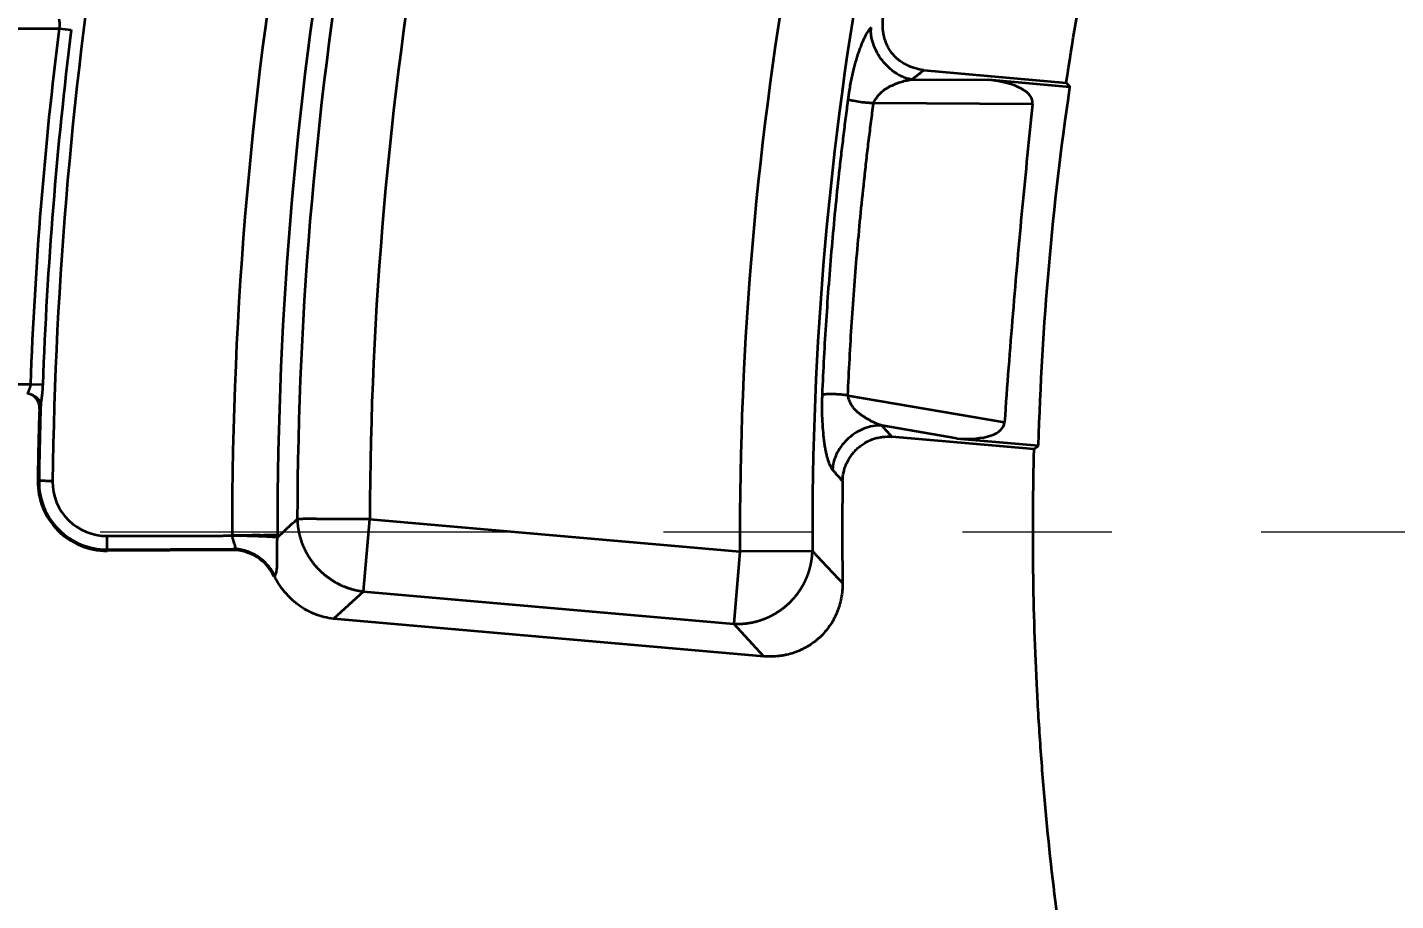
# Model space of a CAD drawing. Header units: millimetres. Extents: x -742 to 742, y -525 to 525.
# Drawn here: x -451.6 to -392.1, y 132.2 to 170.1 of the extents above; entities that cross this region are included whole.
import ezdxf

# ---------------------------------------------------------------- set-up
doc = ezdxf.new("R2010")
doc.units = ezdxf.units.MM
doc.linetypes.add('PHANTOM', pattern=[50.5, 18, -6.5, 6.5, -6.5, 6.5, -6.5])
doc.linetypes.add('点画线', pattern=[18, 12, -2, 2, -2])
doc.layers.get('0').update_dxf_attribs({"lineweight": 18})
for name, color, linetype, lineweight in [('中心线层', 1, '点画线', 18), ('尺寸线层', 3, 'Continuous', 18), ('粗实线层', 7, 'Continuous', 35)]:
    doc.layers.add(name, color=color, linetype=linetype, lineweight=lineweight)
doc.styles.add('标准', font='', dxfattribs={"width": 0.667})
doc.styles.get('标准').set_extended_font_data('宋体')
doc.dimstyles.new('标准', dxfattribs={"dimscale": 3, "dimtxt": 3.5, "dimasz": 4, "dimexe": 2, "dimexo": 0, "dimtad": 1, "dimdsep": 46, "dimtxsty": '标准', "dimblk": '_CAXARROW', "dimcen": 0, "dimdle": 6, "dimazin": 2, "dimtfac": 0.707107, "dimtdec": 3, "dimtmove": 2, "dimatfit": 3, "dimfxl": 1, "dimfrac": 2, "dimtolj": 1, "dimarcsym": 1})

# ---------------------------------------------------------------- blocks, each defined once
blk = doc.blocks.new('*X10')
at = {"layer": '尺寸线层', "color": 0, "lineweight": 18}
blk.add_line((-474.916, -11.807), (-474.916, -103.314), dxfattribs=at)
at = {"layer": '尺寸线层', "color": 0, "lineweight": 18, "insert": (-481.954, -93.015), "char_height": 10.5, "width": 41.19614, "attachment_point": 5, "rotation": 90, "line_spacing_factor": 1.15057, "style": '标准'}
blk.add_mtext('\\T1.1;-200', dxfattribs=at)
blk = doc.blocks.new('_CAXARROW')
blk.add_hatch(color=0).paths.add_polyline_path([(0, 0), (-1, 0.125), (-1, -0.125)], flags=0)

msp = doc.modelspace()

# ---------------------------------------------------------------- linework, layer by layer
at = {"layer": '中心线层', "linetype": 'PHANTOM'}
msp.add_line((-498.916, 148.193), (-50.916, 148.193), dxfattribs=at)
at = {"layer": '粗实线层'}
for p, q in [((-452.416, 170.09), (-450.207, 170.09)), ((-450.207, 170.09), (-449.678, 170.024)), ((-413.11, 167.867), (-409.781, 167.848)), ((-412.592, 168.271), (-406.398, 167.729)), ((-406.237, 167.538), (-409.781, 167.848)), ((-407.865, 166.8), (-414.784, 166.839)), ((-451.453, 154.61), (-463.216, 154.61)), ((-450.92, 154.591), (-451.453, 154.61)), ((-415.896, 154.122), (-409.083, 152.961)), ((-411.152, 152.261), (-414.426, 152.82)), ((-407.794, 151.79), (-413.987, 152.332)), ((-411.152, 152.261), (-407.603, 151.951)), ((-451.133, 150.409), (-451.08, 150.409)), ((-436.97, 145.607), (-436.696, 148.746)), ((-436.696, 148.746), (-420.591, 147.337)), ((-448.119, 147.425), (-448.122, 148.016)), ((-448.119, 147.425), (-442.615, 147.452)), ((-448.119, 147.372), (-448.119, 147.425)), ((-442.666, 147.398), (-448.119, 147.372)), ((-442.615, 147.452), (-442.666, 147.398)), ((-420.591, 147.337), (-420.865, 144.198)), ((-417.439, 147.356), (-420.591, 147.337)), ((-436.97, 145.607), (-438.267, 144.418)), ((-436.97, 145.607), (-420.865, 144.198)), ((-419.553, 142.781), (-438.267, 144.418)), ((-419.553, 142.781), (-420.865, 144.198))]:
    msp.add_line(p, q, dxfattribs=at)
for centre, radius, start, end in [((-274.912, 148.194), 167.77, 169.94347, 180.05572), ((-274.912, 148.194), 165.8, 169.94724, 180.05193), ((-274.914, 148.197), 175.588, 170.72028, 179.28562), ((-274.912, 148.194), 164.936, 170.1948, 179.8065), ((-274.912, 148.194), 161.784, 170.1948, 179.80465), ((-274.912, 148.194), 145.681, 169.66215, 180.33717), ((-274.912, 148.194), 142.53, 169.66215, 180.33717), ((-274.914, 148.197), 176.655, 172.88101, 177.91954), ((-274.914, 148.197), 176.121, 172.88101, 177.91954), ((-274.914, 148.197), 176.179, 178.19286, 179.28079), ((-274.914, 148.197), 176.233, 178.26661, 179.28079), ((-448.134, 150.372), 3, 179.28079, 270.27308), ((-448.134, 150.372), 2.946, 179.28079, 270.27308), ((-448.134, 150.372), 2.355, 179.64038, 270.27308), ((-274.912, 148.194), 141.233, 179.10486, 180.90245)]:
    msp.add_arc(centre, radius, start, end, dxfattribs=at)
for centre, major_axis, ratio, start_param, end_param in [((-410.241, 166.869), (2.38, -0.013), 0.420119, 6.226615, 7.661506), ((-411.435, 153.305), (-2.346, 0.4), 0.420143, 1.76327, 3.197762), ((-442.715, 145.367), (1.42, 1.491), 0.971364, 5.907694, 7.034412)]:
    msp.add_ellipse(centre, major_axis=major_axis, ratio=ratio, start_param=start_param, end_param=end_param, dxfattribs=at)
for points, knots in [([(-406.398, 167.729), (-406.14, 169.465), (-405.556, 172.918), (-404.48, 178.046), (-403.204, 183.122), (-401.728, 188.146), (-400.611, 191.461), (-399.871, 193.522), (-399.721, 193.934), (-399.416, 194.756), (-399.262, 195.167), (-398.792, 196.396), (-398.472, 197.212), (-397.486, 199.649), (-396.108, 202.871), (-394.602, 206.037), (-393.818, 207.606)], [0, 0, 0, 0, 5.248517, 10.497035, 15.745552, 20.99407, 26.242587, 26.242587, 27.554716, 27.554716, 28.866846, 28.866846, 31.491104, 31.491104, 36.739622, 41.988139, 41.988139, 41.988139, 41.988139]), ([(-450.214, 170.487), (-450.214, 170.484), (-450.213, 170.478), (-450.211, 170.469), (-450.209, 170.458), (-450.208, 170.447), (-450.206, 170.435), (-450.204, 170.422), (-450.202, 170.408), (-450.199, 170.386), (-450.196, 170.358), (-450.193, 170.324), (-450.19, 170.283), (-450.188, 170.239), (-450.19, 170.193), (-450.194, 170.158), (-450.199, 170.131), (-450.203, 170.109), (-450.206, 170.096), (-450.207, 170.09)], [0, 0, 0, 0, 0.0106784, 0.0221445, 0.0343988, 0.0474409, 0.0612704, 0.075886, 0.0912861, 0.1074683, 0.1459526, 0.1801502, 0.2101022, 0.2653694, 0.3072951, 0.3380641, 0.3638206, 0.3844874, 0.3999393, 0.3999393, 0.3999393, 0.3999393]), ([(-412.592, 168.271), (-412.727, 168.289), (-412.859, 168.316), (-413.022, 168.365), (-413.054, 168.376), (-413.117, 168.398), (-413.212, 168.433), (-413.303, 168.475), (-413.422, 168.537), (-413.48, 168.571), (-413.565, 168.626), (-413.593, 168.645), (-413.634, 168.675), (-413.647, 168.685), (-413.674, 168.706), (-413.793, 168.801), (-413.899, 168.908), (-414.022, 169.067), (-414.06, 169.122), (-414.105, 169.194), (-414.114, 169.209), (-414.13, 169.238), (-414.155, 169.283), (-414.178, 169.328), (-414.25, 169.48), (-414.294, 169.607), (-414.333, 169.772), (-414.34, 169.806), (-414.352, 169.872), (-414.368, 169.972), (-414.377, 170.073), (-414.383, 170.207), (-414.383, 170.275), (-414.379, 170.376), (-414.377, 170.41), (-414.372, 170.478), (-414.369, 170.511), (-414.365, 170.545)], [0, 0, 0, 0, 0.404429, 0.404429, 0.505537, 0.505537, 0.606644, 0.808858, 0.808858, 1.011073, 1.011073, 1.11218, 1.11218, 1.162734, 1.162734, 1.213288, 1.617717, 1.617717, 1.819931, 1.819931, 1.870485, 1.870485, 1.921039, 2.022146, 2.022146, 2.426575, 2.426575, 2.527683, 2.527683, 2.62879, 2.831005, 2.831005, 3.033219, 3.033219, 3.134326, 3.134326, 3.235434, 3.235434, 3.235434, 3.235434]), ([(-414.884, 170.134), (-414.895, 170.123), (-414.917, 170.098), (-414.962, 170.044), (-415.043, 169.933), (-415.16, 169.731), (-415.279, 169.473), (-415.373, 169.235), (-415.442, 169.042), (-415.51, 168.834), (-415.597, 168.538), (-415.68, 168.215), (-415.755, 167.868), (-415.808, 167.592), (-415.848, 167.349), (-415.873, 167.17), (-415.887, 167.065), (-415.894, 167.012), (-415.898, 166.985)], [0, 0, 0, 0, 0.10451, 0.209021, 0.418042, 0.836084, 1.254126, 1.463147, 1.672167, 1.881188, 2.090209, 2.508251, 2.717272, 2.926293, 3.135314, 3.239824, 3.29208, 3.344335, 3.344335, 3.344335, 3.344335]), ([(-413.11, 167.867), (-413.117, 167.868), (-413.132, 167.869), (-413.162, 167.874), (-413.198, 167.88), (-413.243, 167.89), (-413.302, 167.904), (-413.375, 167.925), (-413.492, 167.968), (-413.636, 168.034), (-413.86, 168.166), (-414.124, 168.375), (-414.404, 168.682), (-414.634, 169.027), (-414.774, 169.334), (-414.848, 169.583), (-414.884, 169.77), (-414.895, 169.924), (-414.893, 170.045), (-414.888, 170.104), (-414.884, 170.134)], [0, 0, 0, 0, 0.024432, 0.048863, 0.097726, 0.146589, 0.195452, 0.293178, 0.390904, 0.586356, 0.781808, 1.172712, 1.563616, 1.95452, 2.345424, 2.540876, 2.736329, 2.931781, 3.029507, 3.127233, 3.127233, 3.127233, 3.127233]), ([(-414.784, 166.839), (-414.778, 166.852), (-414.766, 166.876), (-414.742, 166.923), (-414.699, 167.002), (-414.632, 167.104), (-414.545, 167.212), (-414.422, 167.338), (-414.288, 167.441), (-414.145, 167.527), (-414.034, 167.586), (-413.92, 167.639), (-413.765, 167.704), (-413.567, 167.773), (-413.372, 167.823), (-413.239, 167.849), (-413.164, 167.86), (-413.128, 167.865), (-413.11, 167.867)], [0, 0, 0, 0, 0.03204, 0.06408, 0.12816, 0.25632, 0.384479, 0.512639, 0.768959, 0.897119, 1.025279, 1.153438, 1.281598, 1.537918, 1.794237, 1.922397, 1.986477, 2.050557, 2.050557, 2.050557, 2.050557]), ([(-412.592, 168.271), (-412.603, 168.263), (-412.624, 168.246), (-412.667, 168.212), (-412.743, 168.153), (-412.829, 168.086), (-412.916, 168.018), (-412.969, 167.976), (-413.013, 167.943), (-413.045, 167.917), (-413.072, 167.896), (-413.091, 167.881), (-413.102, 167.873), (-413.107, 167.869), (-413.11, 167.867)], [0, 0, 0, 0, 0.0410668, 0.0821337, 0.1642673, 0.3285346, 0.4106683, 0.492802, 0.5338688, 0.5749356, 0.6160024, 0.6365359, 0.6468026, 0.6570693, 0.6570693, 0.6570693, 0.6570693]), ([(-415.898, 166.985), (-415.906, 166.919), (-415.924, 166.786), (-415.959, 166.52), (-416.019, 166.055), (-416.101, 165.39), (-416.196, 164.591), (-416.316, 163.526), (-416.456, 162.192), (-416.655, 160.057), (-416.858, 157.383), (-416.973, 155.242), (-417.018, 154.171)], [0, 0, 0, 0, 0.201052, 0.402104, 0.804209, 1.608418, 2.412627, 3.216836, 4.825253, 6.433671, 9.650507, 12.867343, 12.867343, 12.867343, 12.867343]), ([(-414.784, 166.839), (-414.854, 166.84), (-414.992, 166.845), (-415.248, 166.866), (-415.526, 166.908), (-415.777, 166.961), (-415.871, 166.982), (-415.898, 166.985)], [0, 0, 0, 0, 0.140698, 0.281396, 0.562792, 0.844188, 1.125584, 1.125584, 1.125584, 1.125584]), ([(-415.896, 154.122), (-415.851, 155.185), (-415.737, 157.31), (-415.534, 159.963), (-415.336, 162.083), (-415.198, 163.406), (-415.079, 164.464), (-414.985, 165.256), (-414.903, 165.916), (-414.844, 166.378), (-414.81, 166.642), (-414.792, 166.773), (-414.784, 166.839)], [0, 0, 0, 0, 3.192637, 6.385274, 7.981593, 9.577911, 10.376071, 11.17423, 11.972389, 12.371469, 12.571009, 12.770548, 12.770548, 12.770548, 12.770548]), ([(-451.453, 154.61), (-451.453, 154.607), (-451.454, 154.598), (-451.456, 154.584), (-451.458, 154.568), (-451.461, 154.55), (-451.465, 154.529), (-451.47, 154.505), (-451.478, 154.475), (-451.488, 154.441), (-451.503, 154.4), (-451.522, 154.354), (-451.54, 154.314), (-451.553, 154.283), (-451.563, 154.262), (-451.572, 154.244), (-451.58, 154.228), (-451.585, 154.218), (-451.587, 154.214)], [0, 0, 0, 0, 0.0106347, 0.0234656, 0.0385024, 0.0557633, 0.0752763, 0.0970774, 0.1267539, 0.1609412, 0.1997279, 0.2530569, 0.3081886, 0.3355014, 0.3604922, 0.3831536, 0.4034923, 0.4215251, 0.4215251, 0.4215251, 0.4215251]), ([(-451.587, 154.214), (-451.563, 154.214), (-451.527, 154.21), (-451.492, 154.202), (-451.469, 154.196), (-451.457, 154.192), (-451.423, 154.179), (-451.402, 154.168), (-451.36, 154.144), (-451.34, 154.13), (-451.321, 154.115)], [0, 0, 0, 0, 0.072258, 0.108387, 0.108387, 0.144516, 0.144516, 0.2167739, 0.2167739, 0.2890319, 0.2890319, 0.2890319, 0.2890319]), ([(-450.92, 154.591), (-450.92, 154.583), (-450.921, 154.568), (-450.922, 154.544), (-450.923, 154.521), (-450.924, 154.498), (-450.926, 154.475), (-450.927, 154.452), (-450.929, 154.429), (-450.93, 154.406), (-450.932, 154.384), (-450.934, 154.362), (-450.935, 154.339), (-450.937, 154.317), (-450.939, 154.295), (-450.941, 154.274), (-450.944, 154.252), (-450.946, 154.23), (-450.948, 154.209), (-450.95, 154.188), (-450.953, 154.167), (-450.955, 154.146), (-450.958, 154.125), (-450.96, 154.104), (-450.963, 154.083), (-450.965, 154.063), (-450.968, 154.043), (-450.971, 154.022), (-450.973, 154.002), (-450.976, 153.982), (-450.979, 153.963), (-450.981, 153.943), (-450.984, 153.923), (-450.987, 153.904), (-450.989, 153.885), (-450.992, 153.865), (-450.994, 153.846), (-450.997, 153.828), (-450.999, 153.809), (-451.001, 153.79), (-451.004, 153.772), (-451.005, 153.759), (-451.006, 153.753)], [0, 0, 0, 0, 0.0229153, 0.0457061, 0.0683743, 0.0909222, 0.1133518, 0.1356652, 0.1578647, 0.1799524, 0.2019305, 0.2238014, 0.2455674, 0.2672308, 0.2887939, 0.3102592, 0.3316292, 0.3529062, 0.3740928, 0.3951916, 0.416205, 0.4371358, 0.4579864, 0.4787596, 0.4994581, 0.5200846, 0.5406417, 0.5611324, 0.5815593, 0.6019253, 0.6222333, 0.6424861, 0.6626866, 0.6828377, 0.7029423, 0.7230034, 0.7430241, 0.7630072, 0.7829557, 0.8028728, 0.8227614, 0.8426245, 0.8426245, 0.8426245, 0.8426245]), ([(-417.018, 154.171), (-417.019, 154.157), (-417.02, 154.131), (-417.022, 154.078), (-417.025, 153.986), (-417.028, 153.858), (-417.031, 153.709), (-417.031, 153.514), (-417.027, 153.281), (-417.012, 152.922), (-416.988, 152.577), (-416.954, 152.257), (-416.93, 152.068), (-416.908, 151.925), (-416.885, 151.788), (-416.854, 151.628), (-416.812, 151.457), (-416.753, 151.256), (-416.688, 151.095), (-416.628, 150.985), (-416.597, 150.938), (-416.58, 150.913), (-416.571, 150.901), (-416.567, 150.895)], [0, 0, 0, 0, 0.026145, 0.05229, 0.10458, 0.20916, 0.31374, 0.41832, 0.62748, 0.836641, 1.254961, 1.464121, 1.673281, 1.777861, 1.882441, 2.091601, 2.300762, 2.509922, 2.928242, 3.137402, 3.241982, 3.294272, 3.346562, 3.346562, 3.346562, 3.346562]), ([(-415.896, 154.122), (-415.9, 154.122), (-415.909, 154.124), (-415.926, 154.127), (-415.957, 154.132), (-416, 154.138), (-416.051, 154.145), (-416.118, 154.153), (-416.2, 154.162), (-416.326, 154.172), (-416.473, 154.179), (-416.631, 154.181), (-416.768, 154.179), (-416.88, 154.174), (-416.952, 154.171), (-416.995, 154.17), (-417.011, 154.17), (-417.018, 154.171)], [0, 0, 0, 0, 0.008795, 0.01759, 0.035179, 0.070359, 0.105538, 0.140718, 0.211077, 0.281436, 0.422154, 0.562871, 0.703589, 0.844307, 0.985025, 1.055384, 1.125743, 1.125743, 1.125743, 1.125743]), ([(-451.006, 153.753), (-451.006, 153.755), (-451.007, 153.76), (-451.008, 153.768), (-451.011, 153.783), (-451.017, 153.805), (-451.026, 153.831), (-451.048, 153.882), (-451.086, 153.94), (-451.147, 154.002), (-451.191, 154.037), (-451.229, 154.064), (-451.259, 154.082), (-451.284, 154.096), (-451.303, 154.106), (-451.313, 154.111), (-451.319, 154.113), (-451.321, 154.115)], [0, 0, 0, 0, 0.0078061, 0.0156122, 0.0312244, 0.0624489, 0.0936733, 0.1248978, 0.2497956, 0.3122444, 0.3746933, 0.4059178, 0.4371422, 0.4683667, 0.4839789, 0.491785, 0.4995911, 0.4995911, 0.4995911, 0.4995911]), ([(-451.321, 154.115), (-451.279, 154.079), (-451.241, 154.039), (-451.2, 153.984), (-451.192, 153.973), (-451.177, 153.949), (-451.17, 153.938), (-451.149, 153.902), (-451.137, 153.877), (-451.115, 153.826), (-451.106, 153.801), (-451.094, 153.761), (-451.09, 153.748), (-451.084, 153.721), (-451.081, 153.707), (-451.069, 153.639), (-451.065, 153.584), (-451.067, 153.528)], [0, 0, 0, 0, 0.1655122, 0.1655122, 0.2068902, 0.2068902, 0.2482682, 0.2482682, 0.3310243, 0.3310243, 0.4137804, 0.4137804, 0.4551584, 0.4551584, 0.4965365, 0.4965365, 0.6620486, 0.6620486, 0.6620486, 0.6620486]), ([(-451.006, 153.753), (-451.006, 153.752), (-451.007, 153.749), (-451.008, 153.743), (-451.01, 153.734), (-451.013, 153.72), (-451.017, 153.704), (-451.024, 153.672), (-451.032, 153.637), (-451.043, 153.601), (-451.049, 153.579), (-451.054, 153.563), (-451.058, 153.551), (-451.062, 153.541), (-451.064, 153.535), (-451.065, 153.531), (-451.066, 153.529), (-451.067, 153.528)], [0, 0, 0, 0, 0.0036449, 0.0072898, 0.0145796, 0.0291592, 0.0437388, 0.0583184, 0.1166367, 0.1457959, 0.1749551, 0.1895347, 0.2041143, 0.2186939, 0.2259837, 0.2296286, 0.2332735, 0.2332735, 0.2332735, 0.2332735]), ([(-414.426, 152.82), (-414.435, 152.822), (-414.452, 152.828), (-414.489, 152.839), (-414.552, 152.861), (-414.68, 152.911), (-414.829, 152.98), (-414.976, 153.06), (-415.085, 153.124), (-415.174, 153.181), (-415.244, 153.228), (-415.312, 153.276), (-415.396, 153.338), (-415.523, 153.444), (-415.638, 153.563), (-415.737, 153.706), (-415.791, 153.807), (-415.829, 153.895), (-415.854, 153.966), (-415.873, 154.028), (-415.885, 154.074), (-415.891, 154.101), (-415.894, 154.115), (-415.896, 154.122)], [0, 0, 0, 0, 0.032121, 0.064242, 0.128484, 0.256968, 0.513935, 0.642419, 0.770903, 0.899387, 0.963629, 1.027871, 1.156355, 1.284839, 1.541806, 1.67029, 1.798774, 1.863016, 1.927258, 1.9915, 2.023621, 2.039681, 2.055742, 2.055742, 2.055742, 2.055742]), ([(-416.128, 150.401), (-416.123, 150.536), (-416.107, 150.67), (-416.063, 150.866), (-416.045, 150.931), (-416.013, 151.027), (-416.002, 151.059), (-415.977, 151.122), (-415.964, 151.153), (-415.895, 151.307), (-415.827, 151.422), (-415.727, 151.557), (-415.696, 151.597), (-415.664, 151.635), (-415.642, 151.661), (-415.63, 151.674), (-415.573, 151.736), (-415.478, 151.831), (-415.322, 151.959), (-415.21, 152.034), (-415.137, 152.077), (-415.122, 152.085), (-415.092, 152.102), (-415.048, 152.126), (-414.942, 152.178), (-414.849, 152.215), (-414.722, 152.257), (-414.657, 152.275), (-414.559, 152.297), (-414.525, 152.303), (-414.458, 152.314), (-414.425, 152.319), (-414.257, 152.339), (-414.122, 152.341), (-413.987, 152.332)], [0, 0, 0, 0, 0.403847, 0.403847, 0.60577, 0.60577, 0.706732, 0.706732, 0.807694, 0.807694, 1.21154, 1.21154, 1.312502, 1.362983, 1.362983, 1.413464, 1.413464, 1.615387, 1.81731, 2.019234, 2.019234, 2.069715, 2.069715, 2.120196, 2.221157, 2.423081, 2.423081, 2.625004, 2.625004, 2.725966, 2.725966, 2.826927, 2.826927, 3.230774, 3.230774, 3.230774, 3.230774]), ([(-402.341, 110.33), (-402.84, 112.012), (-403.771, 115.389), (-404.963, 120.491), (-405.952, 125.632), (-406.738, 130.809), (-407.127, 134.286), (-407.327, 136.467), (-407.365, 136.903), (-407.437, 137.777), (-407.47, 138.215), (-407.565, 139.527), (-407.619, 140.402), (-407.755, 143.028), (-407.868, 146.53), (-407.842, 150.036), (-407.794, 151.79)], [0, 0, 0, 0, 5.248868, 10.497736, 15.746604, 20.995471, 26.244339, 26.244339, 27.556556, 27.556556, 28.868773, 28.868773, 31.493207, 31.493207, 36.742075, 41.990943, 41.990943, 41.990943, 41.990943]), ([(-450.489, 150.387), (-450.493, 150.387), (-450.502, 150.388), (-450.514, 150.389), (-450.526, 150.39), (-450.539, 150.391), (-450.551, 150.392), (-450.563, 150.393), (-450.574, 150.394), (-450.586, 150.394), (-450.598, 150.395), (-450.609, 150.396), (-450.62, 150.397), (-450.631, 150.398), (-450.642, 150.398), (-450.653, 150.399), (-450.663, 150.4), (-450.674, 150.401), (-450.684, 150.401), (-450.705, 150.402), (-450.738, 150.404), (-450.783, 150.406), (-450.83, 150.407), (-450.878, 150.407), (-450.926, 150.408), (-450.971, 150.408), (-451.003, 150.408), (-451.03, 150.408), (-451.049, 150.408), (-451.063, 150.408), (-451.071, 150.409), (-451.076, 150.409), (-451.079, 150.409), (-451.08, 150.409)], [0, 0, 0, 0, 0.0089058, 0.017732, 0.0264785, 0.0351453, 0.0437325, 0.05224, 0.0606678, 0.069016, 0.0772846, 0.0854736, 0.093583, 0.1016129, 0.1095632, 0.117434, 0.1252253, 0.1329372, 0.1405697, 0.1481229, 0.1807556, 0.216257, 0.2546319, 0.2958838, 0.3451132, 0.3943428, 0.4435727, 0.4662106, 0.517439, 0.5416784, 0.5620733, 0.5786232, 0.5913277, 0.5913277, 0.5913277, 0.5913277]), ([(-436.696, 148.746), (-436.705, 148.746), (-436.723, 148.746), (-436.751, 148.746), (-436.779, 148.746), (-436.807, 148.746), (-436.835, 148.746), (-436.863, 148.746), (-436.891, 148.746), (-436.919, 148.746), (-436.947, 148.747), (-436.971, 148.747), (-437.004, 148.747), (-437.056, 148.747), (-437.142, 148.747), (-437.273, 148.748), (-437.435, 148.749), (-437.615, 148.749), (-437.878, 148.75), (-438.189, 148.751), (-438.507, 148.752), (-438.762, 148.753), (-438.971, 148.754), (-439.15, 148.755), (-439.286, 148.755), (-439.388, 148.756), (-439.451, 148.756), (-439.5, 148.755), (-439.551, 148.755), (-439.625, 148.754), (-439.685, 148.753), (-439.726, 148.753), (-439.748, 148.752), (-439.768, 148.752), (-439.785, 148.752), (-439.801, 148.752), (-439.815, 148.751), (-439.827, 148.751), (-439.837, 148.751), (-439.844, 148.751), (-439.847, 148.751)], [0, 0, 0, 0, 0.019732, 0.039458, 0.059178, 0.078891, 0.098599, 0.1183, 0.137995, 0.157684, 0.177367, 0.197044, 0.209532, 0.246536, 0.308056, 0.394089, 0.526308, 0.657648, 0.788108, 1.113711, 1.376286, 1.575782, 1.792796, 1.980108, 2.13771, 2.265595, 2.363759, 2.395818, 2.472144, 2.592729, 2.757561, 2.808868, 2.858285, 2.905812, 2.951449, 2.995194, 3.03705, 3.077015, 3.11509, 3.151275, 3.151275, 3.151275, 3.151275]), ([(-439.847, 148.751), (-439.847, 148.75), (-439.846, 148.731), (-439.845, 148.695), (-439.842, 148.643), (-439.839, 148.592), (-439.834, 148.541), (-439.829, 148.49), (-439.823, 148.439), (-439.817, 148.388), (-439.809, 148.338), (-439.801, 148.287), (-439.792, 148.237), (-439.782, 148.187), (-439.771, 148.137), (-439.76, 148.087), (-439.747, 148.037), (-439.734, 147.988), (-439.72, 147.939), (-439.706, 147.89), (-439.69, 147.841), (-439.674, 147.793), (-439.657, 147.745), (-439.64, 147.697), (-439.621, 147.649), (-439.602, 147.602), (-439.583, 147.555), (-439.562, 147.509), (-439.541, 147.462), (-439.519, 147.417), (-439.496, 147.371), (-439.473, 147.326), (-439.449, 147.281), (-439.424, 147.237), (-439.398, 147.193), (-439.372, 147.149), (-439.345, 147.106), (-439.318, 147.063), (-439.29, 147.021), (-439.261, 146.979), (-439.232, 146.938), (-439.202, 146.897), (-439.171, 146.856), (-439.14, 146.816), (-439.108, 146.777), (-439.075, 146.738), (-439.042, 146.699), (-439.008, 146.661), (-438.974, 146.624), (-438.939, 146.587), (-438.904, 146.551), (-438.868, 146.515), (-438.831, 146.48), (-438.794, 146.445), (-438.757, 146.411), (-438.718, 146.377), (-438.68, 146.344), (-438.641, 146.312), (-438.601, 146.28), (-438.561, 146.249), (-438.52, 146.219), (-438.479, 146.189), (-438.437, 146.16), (-438.395, 146.131), (-438.353, 146.103), (-438.31, 146.076), (-438.266, 146.049), (-438.223, 146.024), (-438.178, 145.998), (-438.134, 145.974), (-438.089, 145.95), (-438.043, 145.927), (-437.998, 145.904), (-437.952, 145.883), (-437.905, 145.862), (-437.858, 145.841), (-437.811, 145.822), (-437.764, 145.803), (-437.716, 145.785), (-437.668, 145.767), (-437.62, 145.751), (-437.571, 145.735), (-437.522, 145.72), (-437.473, 145.706), (-437.423, 145.692), (-437.374, 145.68), (-437.324, 145.668), (-437.274, 145.656), (-437.224, 145.646), (-437.173, 145.637), (-437.123, 145.628), (-437.072, 145.62), (-437.021, 145.613), (-436.987, 145.609), (-436.97, 145.607)], [0, 0, 0, 0, 0.005437, 0.057199, 0.108911, 0.160574, 0.212189, 0.263757, 0.315278, 0.366753, 0.418183, 0.46957, 0.520914, 0.572215, 0.623476, 0.674697, 0.725879, 0.777023, 0.82813, 0.879201, 0.930238, 0.981241, 1.032211, 1.08315, 1.134059, 1.184938, 1.23579, 1.286615, 1.337414, 1.388189, 1.43894, 1.48967, 1.540379, 1.591069, 1.64174, 1.692395, 1.743033, 1.793657, 1.844268, 1.894868, 1.945456, 1.996036, 2.046607, 2.097171, 2.147731, 2.198286, 2.248838, 2.299389, 2.34994, 2.400491, 2.451046, 2.501604, 2.552167, 2.602736, 2.653313, 2.7039, 2.754496, 2.805104, 2.855725, 2.90636, 2.95701, 3.007677, 3.058362, 3.109066, 3.159791, 3.210537, 3.261306, 3.312099, 3.362918, 3.413763, 3.464636, 3.515537, 3.566469, 3.617432, 3.668427, 3.719456, 3.77052, 3.821619, 3.872754, 3.923928, 3.97514, 4.026393, 4.077686, 4.129021, 4.180399, 4.23182, 4.283287, 4.334799, 4.386357, 4.437964, 4.489618, 4.541321, 4.593075, 4.644879, 4.644879, 4.644879, 4.644879]), ([(-440.712, 148.044), (-440.714, 148.044), (-440.716, 148.044), (-440.72, 148.044), (-440.725, 148.044), (-440.729, 148.044), (-440.734, 148.044), (-440.74, 148.044), (-440.745, 148.044), (-440.751, 148.044), (-440.757, 148.044), (-440.763, 148.044), (-440.77, 148.044), (-440.776, 148.044), (-440.783, 148.044), (-440.791, 148.044), (-440.798, 148.044), (-440.806, 148.044), (-440.814, 148.044), (-440.823, 148.044), (-440.832, 148.044), (-440.841, 148.044), (-440.85, 148.044), (-440.859, 148.044), (-440.869, 148.044), (-440.879, 148.044), (-440.89, 148.044), (-440.9, 148.044), (-440.911, 148.044), (-440.922, 148.044), (-440.934, 148.044), (-440.946, 148.044), (-440.958, 148.044), (-440.97, 148.044), (-440.983, 148.044), (-440.995, 148.044), (-441.009, 148.044), (-441.022, 148.044), (-441.036, 148.044), (-441.05, 148.044), (-441.064, 148.044), (-441.078, 148.044), (-441.093, 148.044), (-441.108, 148.044), (-441.123, 148.044), (-441.139, 148.044), (-441.154, 148.044), (-441.17, 148.044), (-441.187, 148.044), (-441.203, 148.044), (-441.22, 148.044), (-441.237, 148.044), (-441.254, 148.044), (-441.271, 148.044), (-441.289, 148.044), (-441.307, 148.044), (-441.325, 148.044), (-441.343, 148.043), (-441.361, 148.043), (-441.388, 148.043), (-441.439, 148.044), (-441.514, 148.044), (-441.594, 148.044), (-441.674, 148.044), (-441.751, 148.044), (-441.835, 148.044), (-441.911, 148.043), (-441.972, 148.043), (-442.021, 148.043), (-442.059, 148.042), (-442.098, 148.042), (-442.138, 148.041), (-442.178, 148.041), (-442.218, 148.04), (-442.259, 148.04), (-442.3, 148.039), (-442.342, 148.038), (-442.384, 148.037), (-442.426, 148.037), (-442.468, 148.036), (-442.511, 148.035), (-442.553, 148.034), (-442.596, 148.033), (-442.639, 148.032), (-442.668, 148.032), (-442.682, 148.031)], [0, 0, 0, 0, 0.015437, 0.030934, 0.046492, 0.062109, 0.077785, 0.093519, 0.10931, 0.125159, 0.141064, 0.157024, 0.173039, 0.189108, 0.20523, 0.221405, 0.237631, 0.253908, 0.270235, 0.286611, 0.303035, 0.319506, 0.336024, 0.352587, 0.369195, 0.385846, 0.402539, 0.419274, 0.436049, 0.452864, 0.469717, 0.486608, 0.503534, 0.520496, 0.537491, 0.55452, 0.57158, 0.58867, 0.60579, 0.622938, 0.640113, 0.657313, 0.674539, 0.691787, 0.709057, 0.726348, 0.743659, 0.760988, 0.778334, 0.795695, 0.813071, 0.83046, 0.84786, 0.865271, 0.882691, 0.900119, 0.917554, 0.934993, 0.952437, 0.969882, 1.009633, 1.092475, 1.168591, 1.216184, 1.289642, 1.355674, 1.414328, 1.465682, 1.494271, 1.523041, 1.551982, 1.581087, 1.610345, 1.639749, 1.669288, 1.698954, 1.728736, 1.758625, 1.788611, 1.818683, 1.848833, 1.87905, 1.909323, 1.939643, 1.97, 1.97, 1.97, 1.97]), ([(-440.711, 147.949), (-440.716, 147.95), (-440.728, 147.952), (-440.756, 147.956), (-440.82, 147.963), (-440.949, 147.973), (-441.154, 147.984), (-441.489, 147.998), (-441.894, 148.01), (-442.282, 148.021), (-442.481, 148.026), (-442.596, 148.029), (-442.653, 148.03), (-442.682, 148.031)], [0, 0, 0, 0, 0.061659, 0.123319, 0.246638, 0.493276, 0.739913, 0.986551, 1.479827, 1.726465, 1.849784, 1.911443, 1.973102, 1.973102, 1.973102, 1.973102]), ([(-442.682, 148.031), (-442.681, 148.012), (-442.678, 147.973), (-442.665, 147.898), (-442.641, 147.811), (-442.609, 147.721), (-442.577, 147.641), (-442.554, 147.572), (-442.548, 147.516), (-442.559, 147.481), (-442.585, 147.461), (-442.604, 147.455), (-442.615, 147.452)], [0, 0, 0, 0, 0.0394821, 0.0789638, 0.1579274, 0.236891, 0.3158546, 0.3948182, 0.4737818, 0.5527453, 0.5922271, 0.6317089, 0.6317089, 0.6317089, 0.6317089]), ([(-440.827, 146.284), (-440.817, 146.295), (-440.798, 146.32), (-440.767, 146.379), (-440.741, 146.473), (-440.724, 146.619), (-440.717, 146.802), (-440.716, 147.024), (-440.718, 147.286), (-440.719, 147.54), (-440.716, 147.766), (-440.713, 147.887), (-440.711, 147.949)], [0, 0, 0, 0, 0.105392, 0.210784, 0.421569, 0.632353, 0.843138, 1.053922, 1.264707, 1.475491, 1.580884, 1.686276, 1.686276, 1.686276, 1.686276]), ([(-440.827, 146.284), (-440.867, 146.368), (-440.913, 146.45), (-441.016, 146.607), (-441.073, 146.682), (-441.197, 146.824), (-441.263, 146.89), (-441.405, 147.013), (-441.48, 147.07), (-441.637, 147.173), (-441.72, 147.219), (-441.889, 147.299), (-441.976, 147.333), (-442.155, 147.389), (-442.246, 147.41), (-442.429, 147.441), (-442.522, 147.449), (-442.615, 147.452)], [0, 0, 0, 0, 0.280779, 0.280779, 0.561557, 0.561557, 0.842336, 0.842336, 1.123114, 1.123114, 1.403893, 1.403893, 1.684671, 1.684671, 1.96545, 1.96545, 2.246229, 2.246229, 2.246229, 2.246229]), ([(-420.865, 144.198), (-420.856, 144.197), (-420.837, 144.196), (-420.808, 144.195), (-420.78, 144.194), (-420.751, 144.194), (-420.723, 144.193), (-420.694, 144.193), (-420.666, 144.193), (-420.638, 144.194), (-420.609, 144.194), (-420.581, 144.195), (-420.552, 144.197), (-420.524, 144.198), (-420.496, 144.2), (-420.467, 144.202), (-420.439, 144.204), (-420.411, 144.206), (-420.382, 144.209), (-420.354, 144.212), (-420.326, 144.215), (-420.298, 144.219), (-420.27, 144.222), (-420.242, 144.226), (-420.214, 144.23), (-420.186, 144.235), (-420.158, 144.239), (-420.13, 144.244), (-420.102, 144.249), (-420.074, 144.255), (-420.047, 144.26), (-420.019, 144.266), (-419.992, 144.272), (-419.964, 144.279), (-419.937, 144.285), (-419.909, 144.292), (-419.882, 144.299), (-419.855, 144.307), (-419.827, 144.314), (-419.8, 144.322), (-419.773, 144.33), (-419.746, 144.338), (-419.719, 144.346), (-419.693, 144.355), (-419.666, 144.364), (-419.639, 144.373), (-419.613, 144.383), (-419.586, 144.392), (-419.56, 144.402), (-419.534, 144.412), (-419.507, 144.422), (-419.481, 144.433), (-419.455, 144.444), (-419.429, 144.455), (-419.404, 144.466), (-419.378, 144.477), (-419.352, 144.489), (-419.327, 144.5), (-419.301, 144.512), (-419.276, 144.525), (-419.251, 144.537), (-419.226, 144.55), (-419.201, 144.563), (-419.176, 144.576), (-419.152, 144.589), (-419.127, 144.603), (-419.102, 144.616), (-419.078, 144.63), (-419.054, 144.644), (-419.03, 144.659), (-419.006, 144.673), (-418.982, 144.688), (-418.958, 144.703), (-418.935, 144.718), (-418.911, 144.733), (-418.888, 144.749), (-418.865, 144.765), (-418.842, 144.781), (-418.819, 144.797), (-418.796, 144.813), (-418.773, 144.83), (-418.751, 144.846), (-418.729, 144.863), (-418.706, 144.88), (-418.684, 144.897), (-418.662, 144.915), (-418.641, 144.933), (-418.619, 144.95), (-418.598, 144.968), (-418.576, 144.986), (-418.555, 145.005), (-418.534, 145.023), (-418.513, 145.042), (-418.493, 145.061), (-418.472, 145.08), (-418.452, 145.099), (-418.432, 145.119), (-418.412, 145.138), (-418.392, 145.158), (-418.372, 145.178), (-418.353, 145.198), (-418.333, 145.218), (-418.314, 145.239), (-418.295, 145.259), (-418.276, 145.28), (-418.258, 145.301), (-418.239, 145.322), (-418.221, 145.343), (-418.203, 145.364), (-418.185, 145.386), (-418.167, 145.408), (-418.15, 145.43), (-418.132, 145.451), (-418.115, 145.474), (-418.098, 145.496), (-418.081, 145.518), (-418.065, 145.541), (-418.048, 145.564), (-418.032, 145.586), (-418.016, 145.609), (-418, 145.633), (-417.984, 145.656), (-417.969, 145.679), (-417.954, 145.703), (-417.939, 145.726), (-417.924, 145.75), (-417.909, 145.774), (-417.895, 145.798), (-417.88, 145.822), (-417.866, 145.847), (-417.852, 145.871), (-417.839, 145.896), (-417.825, 145.92), (-417.812, 145.945), (-417.799, 145.97), (-417.786, 145.995), (-417.774, 146.02), (-417.761, 146.046), (-417.749, 146.071), (-417.737, 146.097), (-417.726, 146.122), (-417.714, 146.148), (-417.703, 146.174), (-417.692, 146.2), (-417.681, 146.226), (-417.67, 146.252), (-417.66, 146.278), (-417.65, 146.304), (-417.64, 146.331), (-417.63, 146.357), (-417.621, 146.384), (-417.611, 146.41), (-417.602, 146.437), (-417.593, 146.464), (-417.585, 146.491), (-417.577, 146.518), (-417.568, 146.545), (-417.561, 146.572), (-417.553, 146.599), (-417.546, 146.627), (-417.538, 146.654), (-417.532, 146.681), (-417.525, 146.709), (-417.518, 146.736), (-417.512, 146.764), (-417.506, 146.792), (-417.501, 146.82), (-417.495, 146.847), (-417.49, 146.875), (-417.485, 146.903), (-417.48, 146.931), (-417.476, 146.959), (-417.471, 146.987), (-417.468, 147.015), (-417.464, 147.044), (-417.46, 147.072), (-417.457, 147.1), (-417.454, 147.128), (-417.451, 147.157), (-417.449, 147.185), (-417.447, 147.213), (-417.445, 147.242), (-417.443, 147.27), (-417.441, 147.299), (-417.44, 147.327), (-417.44, 147.346), (-417.439, 147.356)], [0, 0, 0, 0, 0.028865, 0.057709, 0.086533, 0.115337, 0.14412, 0.172883, 0.201627, 0.23035, 0.259054, 0.287738, 0.316403, 0.345049, 0.373676, 0.402284, 0.430873, 0.459444, 0.487997, 0.516531, 0.545047, 0.573546, 0.602026, 0.63049, 0.658936, 0.687365, 0.715777, 0.744172, 0.772551, 0.800914, 0.82926, 0.857591, 0.885906, 0.914205, 0.942489, 0.970758, 0.999012, 1.027252, 1.055477, 1.083688, 1.111885, 1.140068, 1.168238, 1.196394, 1.224538, 1.252668, 1.280786, 1.308891, 1.336985, 1.365066, 1.393136, 1.421195, 1.449242, 1.477278, 1.505304, 1.533319, 1.561324, 1.58932, 1.617305, 1.645281, 1.673248, 1.701206, 1.729155, 1.757096, 1.785029, 1.812954, 1.840871, 1.868781, 1.896684, 1.92458, 1.95247, 1.980353, 2.00823, 2.036102, 2.063968, 2.091828, 2.119684, 2.147535, 2.175382, 2.203225, 2.231063, 2.258899, 2.28673, 2.314559, 2.342385, 2.370209, 2.39803, 2.42585, 2.453667, 2.481484, 2.509299, 2.537113, 2.564927, 2.592741, 2.620555, 2.648368, 2.676183, 2.703998, 2.731815, 2.759632, 2.787452, 2.815273, 2.843097, 2.870923, 2.898751, 2.926583, 2.954418, 2.982257, 3.0101, 3.037946, 3.065798, 3.093653, 3.121514, 3.14938, 3.177252, 3.205129, 3.233012, 3.260902, 3.288798, 3.3167, 3.34461, 3.372528, 3.400453, 3.428386, 3.456326, 3.484276, 3.512234, 3.540201, 3.568177, 3.596162, 3.624157, 3.652163, 3.680178, 3.708204, 3.73624, 3.764287, 3.792346, 3.820415, 3.848497, 3.87659, 3.904696, 3.932814, 3.960944, 3.989088, 4.017244, 4.045414, 4.073597, 4.101794, 4.130005, 4.15823, 4.18647, 4.214724, 4.242993, 4.271277, 4.299576, 4.327891, 4.356222, 4.384568, 4.412931, 4.44131, 4.469705, 4.498117, 4.526546, 4.554992, 4.583455, 4.611936, 4.640435, 4.668951, 4.697485, 4.726038, 4.754608, 4.783198, 4.811806, 4.840433, 4.869078, 4.897743, 4.926428, 4.955132, 4.983855, 5.012599, 5.041362, 5.070145, 5.098949, 5.127773, 5.156617, 5.185482, 5.185482, 5.185482, 5.185482]), ([(-417.439, 147.356), (-417.412, 147.327), (-417.358, 147.269), (-417.249, 147.153), (-417.058, 146.951), (-416.785, 146.663), (-416.457, 146.316), (-416.237, 146.085), (-416.127, 145.97)], [0, 0, 0, 0, 0.119269, 0.238538, 0.477075, 0.954151, 1.431226, 1.908302, 1.908302, 1.908302, 1.908302]), ([(-438.267, 144.418), (-438.405, 144.431), (-438.54, 144.454), (-438.806, 144.519), (-438.937, 144.56), (-439.129, 144.635), (-439.192, 144.663), (-439.317, 144.722), (-439.379, 144.754), (-439.559, 144.854), (-439.675, 144.927), (-439.841, 145.049), (-439.895, 145.091), (-439.974, 145.157), (-440, 145.179), (-440.052, 145.225), (-440.078, 145.248), (-440.204, 145.367), (-440.299, 145.467), (-440.474, 145.676), (-440.556, 145.786), (-440.668, 145.959), (-440.704, 146.018), (-440.755, 146.108), (-440.771, 146.138), (-440.803, 146.2), (-440.819, 146.231), (-440.834, 146.262)], [0, 0, 0, 0, 0.412412, 0.412412, 0.824823, 0.824823, 1.031029, 1.031029, 1.237235, 1.237235, 1.649647, 1.649647, 1.855853, 1.855853, 1.958955, 1.958955, 2.062058, 2.062058, 2.47447, 2.47447, 2.886882, 2.886882, 3.093088, 3.093088, 3.19619, 3.19619, 3.299293, 3.299293, 3.299293, 3.299293]), ([(-416.127, 145.97), (-416.128, 145.859), (-416.134, 145.749), (-416.155, 145.53), (-416.17, 145.422), (-416.211, 145.207), (-416.236, 145.1), (-416.283, 144.941), (-416.3, 144.889), (-416.336, 144.784), (-416.356, 144.732), (-416.419, 144.579), (-416.466, 144.481), (-416.571, 144.289), (-416.628, 144.196), (-416.753, 144.016), (-416.82, 143.93), (-416.966, 143.762), (-417.043, 143.682), (-417.203, 143.533), (-417.371, 143.392), (-417.554, 143.269), (-417.673, 143.198), (-417.697, 143.184), (-417.745, 143.157), (-417.818, 143.117), (-417.892, 143.081), (-418.042, 143.012), (-418.144, 142.972), (-418.351, 142.902), (-418.457, 142.873), (-418.592, 142.843), (-418.619, 142.837), (-418.674, 142.827), (-418.701, 142.822), (-418.783, 142.808), (-418.838, 142.8), (-419.002, 142.781), (-419.112, 142.774), (-419.332, 142.769), (-419.442, 142.773), (-419.553, 142.781)], [0, 0, 0, 0, 0.330033, 0.330033, 0.660065, 0.660065, 0.990098, 0.990098, 1.155114, 1.155114, 1.320131, 1.320131, 1.650164, 1.650164, 1.980196, 1.980196, 2.310229, 2.310229, 2.640262, 2.640262, 2.970294, 3.300327, 3.300327, 3.382835, 3.382835, 3.465343, 3.63036, 3.63036, 3.960393, 3.960393, 4.290425, 4.290425, 4.372933, 4.372933, 4.455442, 4.455442, 4.620458, 4.620458, 4.950491, 4.950491, 5.280523, 5.280523, 5.280523, 5.280523])]:
    msp.add_open_spline(points, degree=3, knots=knots, dxfattribs=at)
for points, degree in [([(-407.603, 151.951), (-407.528, 154.562), (-407.226, 159.771), (-406.618, 164.954), (-406.237, 167.538)], 3), ([(-406.398, 167.729), (-406.347, 167.666), (-406.294, 167.602), (-406.237, 167.538)], 3), ([(-407.865, 166.8), (-408.02, 165.316), (-408.321, 162.314), (-408.733, 157.701), (-408.974, 154.553), (-409.083, 152.961)], 3), ([(-414.426, 152.82), (-414.685, 152.834), (-415.205, 152.742), (-415.894, 152.3), (-416.406, 151.662), (-416.553, 151.154), (-416.567, 150.895)], 3), ([(-414.426, 152.82), (-413.987, 152.332)], 1), ([(-407.794, 151.79), (-407.734, 151.844), (-407.67, 151.897), (-407.603, 151.95)], 3), ([(-416.128, 150.401), (-416.274, 150.566), (-416.421, 150.73), (-416.567, 150.895)], 3), ([(-440.712, 147.949), (-440.425, 148.218), (-440.136, 148.485), (-439.847, 148.751)], 3), ([(-448.122, 148.016), (-447.216, 148.021), (-443.589, 148.027), (-442.682, 148.031)], 2), ([(-440.712, 148.044), (-440.712, 148.012), (-440.712, 147.981), (-440.712, 147.949)], 3), ([(-440.863, 146.248), (-440.851, 146.26), (-440.839, 146.272), (-440.827, 146.284)], 3)]:
    msp.add_open_spline(points, degree=degree, dxfattribs=at)

# ---------------------------------------------------------------- dimensions: what is measured, and where the dimension line sits
at = {"layer": '尺寸线层', "lineweight": 18}
dim = msp.add_ordinate_dim(feature_location=(-474.916, -11.807), offset=(0, -81.207), dtype=1, origin=(-274.916, 148.193), dimstyle='标准', override={"dimsah": 1, "dimclre": 0, "dimtfill": 1, "dimtzin": 8}, dxfattribs=at)
dim.commit()
dim.dimension.update_dxf_attribs({"geometry": '*X10', "text_midpoint": (-481.954, -93.015)})

doc.saveas('drawing.dxf')
